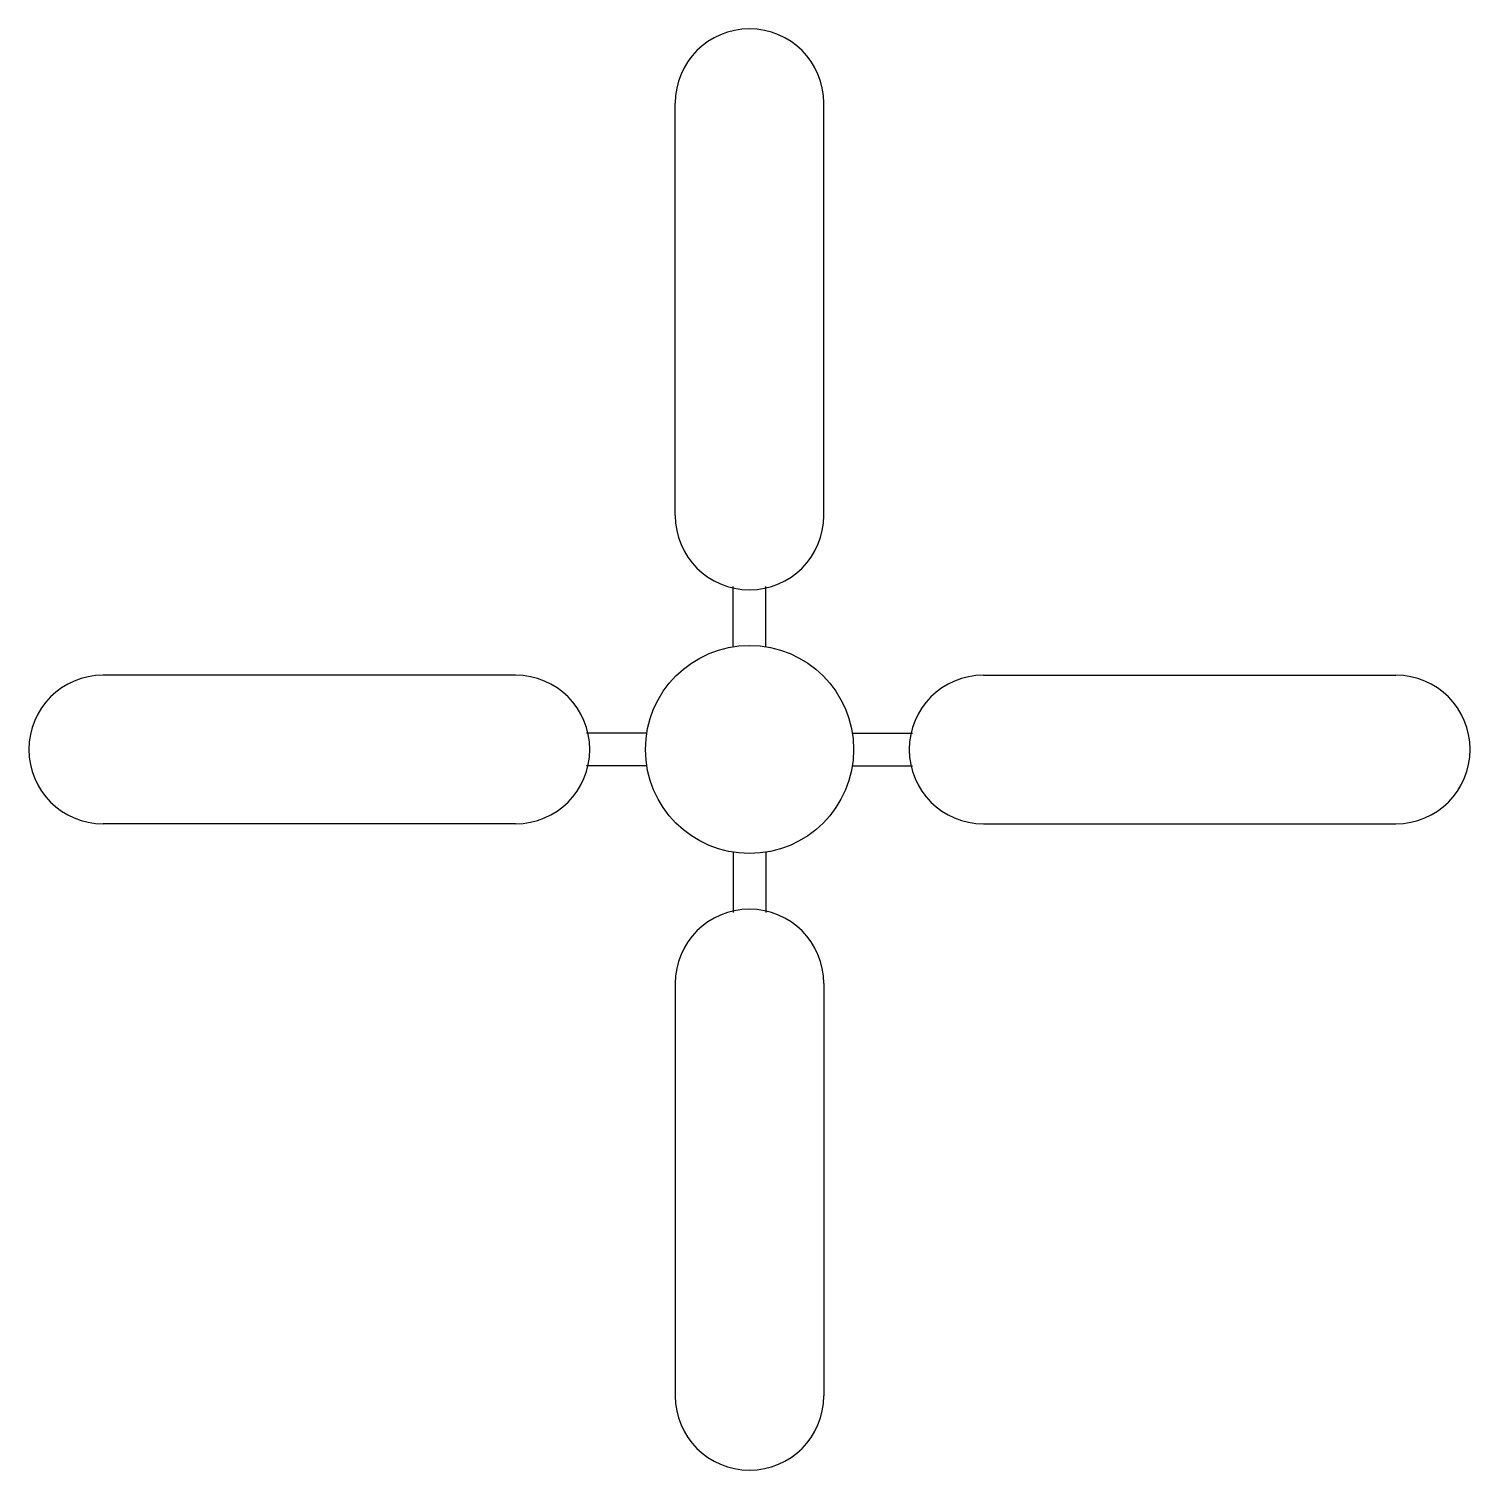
# Model space of a CAD drawing. Extents: x 419.418 to 419.918, y 719.037 to 719.537.
import ezdxf

# ---------------------------------------------------------------- set-up
doc = ezdxf.new("R2010")
doc.units = 0
doc.header["$LTSCALE"] = 96
doc.header["$MEASUREMENT"] = 0
doc.layers.get('0').update_dxf_attribs({"linetype": 'CONTINUOUS'})

msp = doc.modelspace()

# ---------------------------------------------------------------- linework, layer by layer
for p, q in [((419.64249, 719.36858), (419.64249, 719.51163)), ((419.69404, 719.36858), (419.69404, 719.51163)), ((419.66258, 719.32305), (419.66258, 719.34395)), ((419.67396, 719.32305), (419.67396, 719.34395)), ((419.58709, 719.31318), (419.44405, 719.31318)), ((419.74944, 719.31318), (419.89248, 719.31318)), ((419.63262, 719.2931), (419.61173, 719.2931)), ((419.70391, 719.2931), (419.7248, 719.2931)), ((419.63262, 719.28172), (419.61173, 719.28172)), ((419.70391, 719.28172), (419.7248, 719.28172)), ((419.58709, 719.26163), (419.44405, 719.26163)), ((419.74944, 719.26163), (419.89248, 719.26163)), ((419.66258, 719.25177), (419.66258, 719.23087)), ((419.67396, 719.25177), (419.67396, 719.23087)), ((419.64249, 719.20623), (419.64249, 719.06319)), ((419.69404, 719.20623), (419.69404, 719.06319))]:
    msp.add_line(p, q)
msp.add_circle((419.66827, 719.28741), 0.03609)
for centre, start, end in [((419.66827, 719.51163), 0, 180), ((419.66827, 719.36858), 180, 0), ((419.44405, 719.28741), 90, 270), ((419.58709, 719.28741), 270, 90), ((419.74944, 719.28741), 90, 270), ((419.89248, 719.28741), 270, 90), ((419.66827, 719.20623), 0, 180), ((419.66827, 719.06319), 180, 0)]:
    msp.add_arc(centre, 0.02577, start, end)

doc.saveas('drawing.dxf')
